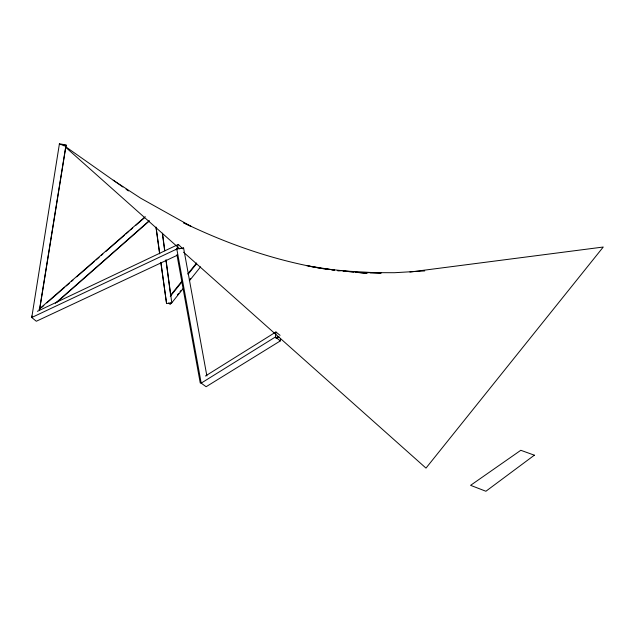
<?xml version="1.0" encoding="UTF-8"?>
<svg xmlns="http://www.w3.org/2000/svg" width="635" height="635" viewBox="0 0 635 635"><rect width="100%" height="100%" fill="white"/><g stroke="black" fill="none" stroke-linecap="round" stroke-linejoin="round"><path stroke-width="0.95" d="M66.04 145.574L66.008 144.994L59.428 143.748L59.42 144.32L66.04 145.574L39.481 310.547M176.927 254.706L200.255 383.048L201.192 383.127L206.121 386.723L280.313 340.916L280.543 338.415M206.883 375.96L183.594 247.967L182.777 248.801L178.356 244.411L176.816 249.015L201.192 383.127L275.431 336.971L275.923 331.978L280.083 335.351M31.917 315.92L31.75 317.516L36.322 321.254L177.689 255.079M59.428 143.748L31.75 317.516L176.816 249.015L183.594 247.967M39.608 308.951L66.008 144.994M168.735 303.022L170.061 304.125L171.299 302.577M177.49 294.846L178.729 293.299M179.967 291.759L181.205 290.211M189.262 280.162L190.5 278.614M183.412 288.266L171.783 302.792L170.061 304.125M189.532 280.63L200.541 266.867M170.45 295.402L181.65 281.511M187.873 273.788L196.58 262.977M170.259 296.41L181.935 281.908M188.087 274.272L196.699 263.588M176.046 249.841L176.816 249.015M55.348 303.292L149.161 220.79M57.198 302.038L149.273 221.02M38.925 309.38L145.288 216.67M41.624 307.459L43.863 305.506M46.847 302.903L64.762 287.282M66.254 285.98L69.239 283.377M71.477 281.424L72.969 280.122M76.7 276.868L94.615 261.247M96.107 259.945L99.092 257.342M101.33 255.389L102.822 254.087M105.815 251.484L124.468 235.212M125.96 233.91L128.953 231.307M130.445 230.005L132.683 228.052M135.668 225.449L144.621 217.638M205.415 376.015L275.923 331.978M275.582 338.003L278.106 336.431M276.574 338.519L279.098 336.955M37.378 311.325L178.356 244.411M160.845 262.66L166.576 303.554L171.783 302.792L166.013 259.659M409.9 272.042L603.25 247.031L425.99 468.114L183.499 252.19M424.736 270.923L394.446 272.717L364.276 272.629M370.324 272.867L381.151 273.026L343.146 270.931M341.201 270.82L337.304 270.605L339.217 270.788M343.051 271.137L346.885 271.494M348.805 271.669L353.6 272.113M355.513 272.296L367.022 273.36L322.056 268.502L308.531 266.144M329.684 269.55L322.056 268.502C273.868 260.255 227.52 244.062 183.594 222.79L190.984 226.314L140.66 198.183L113.22 180.213M331.589 269.819L334.447 270.208M306.53 265.628L334.415 270.137M122.857 186.992L65.905 146.899M126.063 189.246L128.468 190.945M64.318 145.78L62.73 144.661L64.198 145.963M275.431 336.971L280.313 340.916M179.808 248.904L65.667 147.272M156.059 227.028L159.695 253.524M160.909 262.35L166.576 303.554M156.004 227.441L159.631 253.849M162.473 233.188L164.83 250.833M162.377 233.577L164.6 250.198M166.045 260.953L170.751 296.148M534.36 455.184L485.902 491.252L470.591 485.338L520.795 450.294L534.36 455.184"/></g></svg>
